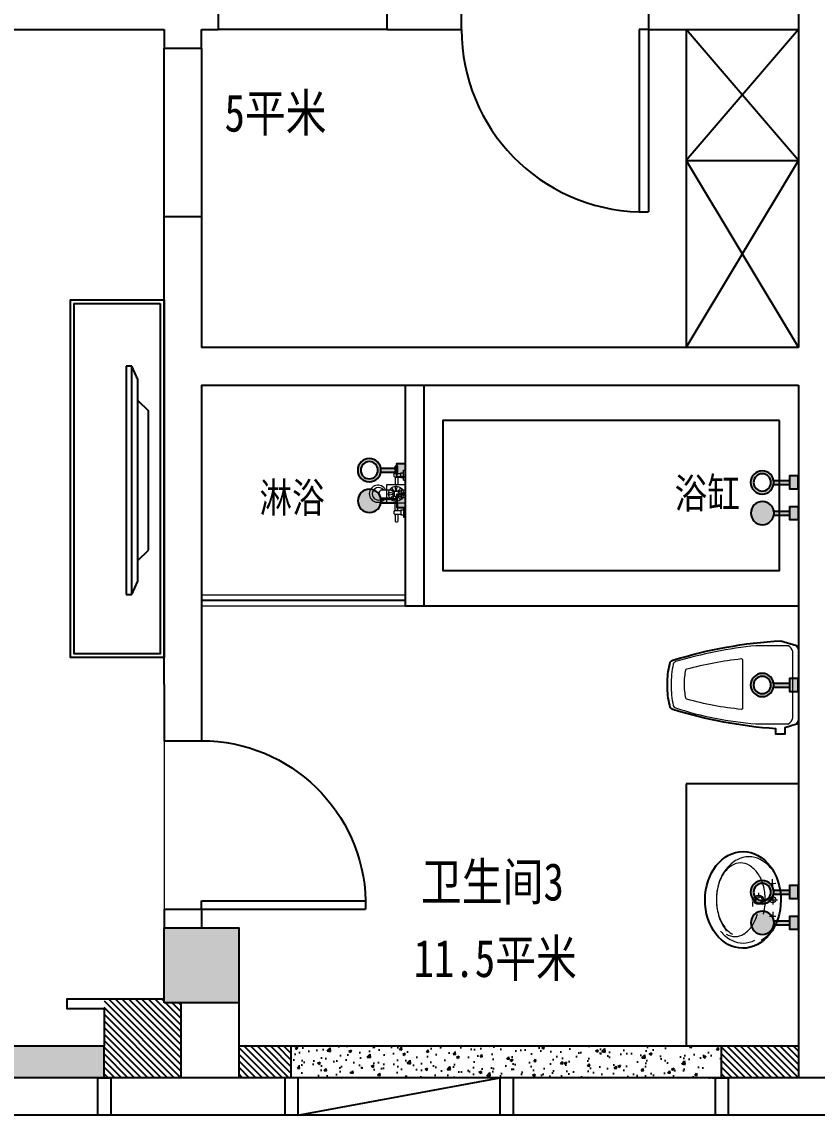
# Model space of a CAD drawing. Header units: millimetres. Extents: x 561810 to 956823, y -438984 to -391712.
# Drawn here: x 943234 to 947484, y -415003 to -409163 of the extents above; entities that cross this region are included whole.
import ezdxf

# ---------------------------------------------------------------- set-up
doc = ezdxf.new("R2010")
doc.units = ezdxf.units.MM
doc.header["$LTSCALE"] = 10
doc.header["$MEASUREMENT"] = 0
doc.layers.get('0').update_dxf_attribs({"linetype": 'CONTINUOUS'})
for name, color, linetype in [('7-P水路', 4, 'CONTINUOUS'), ('J-家私外线', 4, 'CONTINUOUS'), ('PUB_HATCH', 144, 'CONTINUOUS'), ('WALL', 7, 'CONTINUOUS'), ('WINDOW', 4, 'CONTINUOUS'), ('填充', 8, 'CONTINUOUS'), ('墙', 7, 'CONTINUOUS')]:
    doc.layers.add(name, color=color, linetype=linetype)
doc.layers.add('家居内线', color=251, linetype='CONTINUOUS', lineweight=13)
doc.layers.add('细线', color=250, linetype='CONTINUOUS', lineweight=5)
doc.styles.add('12', font='', dxfattribs={"width": 0.8})
doc.styles.get('12').set_extended_font_data('SimSun')

# ---------------------------------------------------------------- blocks, each defined once
blk = doc.blocks.new('mnbmnbmnm')
at = {"layer": '7-P水路', "ltscale": 0.1}
h = blk.add_hatch(color=2, dxfattribs=at)
h.paths.add_polyline_path([(-114968, -337262, -0.086676), (-114928, -337262), (-114928, -337105), (-114968, -337105)])
h.paths.add_polyline_path([(-115013, -337017), (-115013, -337105), (-114884, -337105), (-114884, -337017)])
blk.add_hatch(color=2, dxfattribs=at).paths.add_polyline_path([(-115065, -337377, 1), (-114832, -337377, 1)])
at = {"layer": '7-P水路', "color": 2, "ltscale": 0.1}
for p, q in [((-114968, -337262), (-114968, -337105)), ((-114928, -337262), (-114928, -337105))]:
    blk.add_line(p, q, dxfattribs=at)
blk.add_lwpolyline([(-115013, -337017), (-114884, -337017), (-114884, -337105), (-115013, -337105)], close=True, dxfattribs=at)
blk.add_circle((-114948, -337377), 116, dxfattribs=at)
blk = doc.blocks.new('hgdhgfhg')
at = {"layer": '7-P水路', "ltscale": 0.1}
h = blk.add_hatch(color=2, dxfattribs=at)
h.paths.add_polyline_path([(-115353, -337262, -0.086676), (-115313, -337262), (-115313, -337105), (-115353, -337105)])
h.paths.add_polyline_path([(-115398, -337017), (-115398, -337105), (-115268, -337105), (-115268, -337017)])
h = blk.add_hatch(color=2, dxfattribs=at)
h.paths.add_polyline_path([(-115449, -337377, 1), (-115217, -337377, 1)])
h.paths.add_polyline_path([(-115247, -337377, -1), (-115419, -337377, -1)], flags=16)
at = {"layer": '7-P水路', "color": 2, "ltscale": 0.1}
for p, q in [((-115353, -337262), (-115353, -337105)), ((-115313, -337262), (-115313, -337105))]:
    blk.add_line(p, q, dxfattribs=at)
blk.add_lwpolyline([(-115398, -337017), (-115268, -337017), (-115268, -337105), (-115398, -337105)], close=True, dxfattribs=at)
for radius in [116, 86.2]:
    blk.add_circle((-115333, -337377), radius, dxfattribs=at)

msp = doc.modelspace()

# ---------------------------------------------------------------- hatches: boundary and pattern name
h = msp.add_hatch()
h.set_pattern_fill('ANSI31', color=250, scale=200, angle=-90, style=0)
h.set_pattern_definition([(315, (944083.38, -414802.755), (17.6777, 17.6777), [])])
h.paths.add_polyline_path([(944083.4, -414802.8), (944083.4, -414402.8), (943993.4, -414402.8), (943993.4, -414382.8), (943673.4, -414382.8), (943673.4, -414632.8), (943673.4, -414802.8), (943708.4, -414802.8)])
h = msp.add_hatch()
h.set_pattern_fill('AR-CONC', color=250, scale=20, style=0)
h.set_pattern_definition([(50, (943673.38, -414802.76), (143.452, -12.5504), [15, -165]), (355, (943673.38, -414802.76), (-27.75, 150.4384), [12, -132]), (100.4514, (943685.33, -414803.8), (115.702, 137.888), [12.748, -140.2284]), (46.184, (943673.38, -414762.76), (213.448, -33.104), [22.5, -247.5]), (96.6356, (943691.17, -414765.51), (186.933, 194.824), [19.122, -210.343]), (351.184, (943673.38, -414762.76), (186.932, 194.824), [18, -198]), (21, (943693.38, -414772.76), (119.3814, -80.5238), [15, -165]), (326, (943693.38, -414772.76), (48.663, 145.03), [12, -132]), (71.4514, (943703.33, -414779.47), (168.0445, 64.506), [12.748, -140.2284]), (37.5, (943673.38, -414802.755), (2.432, 66.5788), [0, -130.4, 0, -134, 0, -132.5]), (7.5, (943673.38, -414802.755), (52.6139, 78.8823), [0, -76.4, 0, -127.4, 0, -50.5]), (327.5, (943628.78, -414802.755), (106.7645, -4.511), [0, -50, 0, -156, 0, -207]), (317.5, (943608.78, -414802.755), (116.6372, 20.021), [0, -65, 0, -103.6, 0, -147])])
h.paths.add_polyline_path([(943673.4, -414802.8), (943673.4, -414632.8), (939673.4, -414632.8), (939673.4, -414802.8), (939708.4, -414802.8)])
h = msp.add_hatch()
h.set_pattern_fill('AR-CONC', color=250, scale=20, style=0)
h.set_pattern_definition([(50, (946973.38, -414802.76), (143.452, -12.5504), [15, -165]), (355, (946973.38, -414802.76), (-27.75, 150.438), [12, -132]), (100.4514, (946985.33, -414803.8), (115.702, 137.888), [12.748, -140.228]), (46.184, (946973.38, -414762.76), (213.448, -33.104), [22.5, -247.5]), (96.636, (946991.17, -414765.51), (186.933, 194.824), [19.122, -210.343]), (351.184, (946973.38, -414762.76), (186.932, 194.824), [18, -198]), (21, (946993.38, -414772.76), (119.3814, -80.524), [15, -165]), (326, (946993.38, -414772.76), (48.663, 145.03), [12, -132]), (71.4514, (947003.33, -414779.47), (168.0445, 64.506), [12.748, -140.228]), (37.5, (946973.38, -414802.755), (2.432, 66.5788), [0, -130.4, 0, -134, 0, -132.5]), (7.5, (946973.38, -414802.755), (52.614, 78.8823), [0, -76.4, 0, -127.4, 0, -50.5]), (327.5, (946928.78, -414802.755), (106.7645, -4.511), [0, -50, 0, -156, 0, -207]), (317.5, (946908.78, -414802.755), (116.6372, 20.021), [0, -65, 0, -103.6, 0, -147])])
h.paths.add_polyline_path([(944673.4, -414632.8), (944673.4, -414802.8), (944708.4, -414802.8), (946973.4, -414802.8), (946973.4, -414632.8)])
at = {"layer": 'PUB_HATCH'}
h = msp.add_hatch(color=256, dxfattribs=at)
h.paths.add_polyline_path([(932003.4, -414402.8), (932003.4, -414002.8), (932403.4, -414002.8), (932403.4, -414402.8)])
h.paths.add_polyline_path([(920143.4, -414402.8), (920143.4, -414002.8), (920543.4, -414002.8), (920543.4, -414402.8)])
h.paths.add_polyline_path([(920143.4, -409202.8), (920143.4, -408802.8), (920543.4, -408802.8), (920543.4, -409202.8)])
h.paths.add_polyline_path([(920143.4, -402742.8), (920143.4, -402342.8), (920543.4, -402342.8), (920543.4, -402742.8)])
h.paths.add_polyline_path([(955853.4, -402742.8), (955853.4, -402342.8), (956253.4, -402342.8), (956253.4, -402742.8)])
h.paths.add_polyline_path([(955853.4, -409202.8), (955853.4, -408802.8), (956253.4, -408802.8), (956253.4, -409202.8)])
h.paths.add_polyline_path([(955853.4, -414402.8), (955853.4, -414002.8), (956253.4, -414002.8), (956253.4, -414402.8)])
h.paths.add_polyline_path([(943993.4, -414402.8), (943993.4, -414002.8), (944393.4, -414002.8), (944393.4, -414402.8)])
at = {"layer": '墙'}
h = msp.add_hatch(dxfattribs=at)
h.set_pattern_fill('ANSI31', color=250, scale=200, angle=-90, style=0)
h.set_pattern_definition([(315, (947383.38, -414802.755), (17.67767, 17.67767), [])])
h.paths.add_polyline_path([(944673.4, -414802.8), (944673.4, -414632.8), (944393.4, -414632.8), (944393.4, -414802.8)])
h.paths.add_polyline_path([(946973.4, -414632.8), (946973.4, -414802.8), (947008.4, -414802.8), (947383.4, -414802.8), (947383.4, -414632.8)])

# ---------------------------------------------------------------- linework, layer by layer
at = {"color": 250}
for p, q in [((946583, -409202.8), (946533, -409202.8)), ((946533, -409202.8), (946533, -410177.8)), ((946583, -409202.8), (946583, -410177.8)), ((946533, -410177.8), (946583, -410177.8))]:
    msp.add_line(p, q, dxfattribs=at)
at = {"color": 250, "extrusion": (0, 0, -1)}
for p, q in [((944193.4, -413902.8), (944193.4, -413857.8)), ((944193.4, -413857.8), (945070.9, -413857.8)), ((945070.9, -413857.8), (945070.9, -413902.8)), ((944193.4, -413902.8), (945070.9, -413902.8))]:
    msp.add_line(p, q, dxfattribs=at)
at = {"color": 1}
for p, q in [((943638.4, -414802.8), (943638.4, -415002.8)), ((943708.4, -414802.8), (943708.4, -415002.8)), ((944638.4, -414802.8), (944638.4, -415002.8)), ((944708.4, -414802.8), (944708.4, -415002.8)), ((944708.4, -415002.8), (945788.4, -414802.8)), ((945788.4, -414802.8), (945788.4, -415002.8)), ((945858.4, -414802.8), (945858.4, -415002.8)), ((946938.4, -414802.8), (946938.4, -415002.8)), ((947008.4, -414802.8), (947008.4, -415002.8))]:
    msp.add_line(p, q, dxfattribs=at)
for points in [[(944708.4, -414802.8), (944638.4, -414802.8)], [(946938.4, -414802.8), (947008.4, -414802.8)]]:
    msp.add_lwpolyline(points, dxfattribs=at)
at = {"color": 250}
msp.add_arc((946558, -409202.8), 975, 180, 268.53072, dxfattribs=at)
at = {"color": 250, "extrusion": (0, 0, -1)}
msp.add_arc((-944193.4, -413880.3), 877.5, 90, 178.53072, dxfattribs=at)
at = {"layer": 'J-家私外线', "color": 250}
msp.add_lwpolyline([(943993.4, -410647.8), (943993.4, -412557.8), (943493.4, -412557.8), (943493.4, -410647.8)], close=True, dxfattribs=at)
at = {"layer": 'WALL'}
for p, q in [((947383.4, -408502.8), (947383.4, -410902.8)), ((944283.4, -409002.8), (944283.4, -409202.8)), ((945183.4, -409002.8), (945183.4, -409202.8)), ((945583, -409202.8), (945583, -409002.8)), ((946583, -409002.8), (946583, -409202.8)), ((939083.4, -409202.8), (943993.4, -409202.8)), ((943993.4, -409202.8), (943993.4, -409302.8)), ((944193.4, -409202.8), (944283.4, -409202.8)), ((944193.4, -409302.8), (944193.4, -409202.8)), ((945183.4, -409202.8), (945583, -409202.8)), ((946583, -409202.8), (947383.4, -409202.8)), ((944193.4, -410202.8), (944193.4, -410902.8)), ((944193.4, -410202.8), (944193.4, -410902.8)), ((947383.4, -410902.8), (944193.4, -410902.8)), ((944193.4, -411102.8), (944193.4, -413002.8)), ((944193.4, -411102.8), (947383.4, -411102.8)), ((945283.4, -412282.8), (945283.4, -411102.8)), ((945383.4, -412282.8), (945383.4, -411102.8)), ((947383.4, -411102.8), (947383.4, -414802.8)), ((945283.4, -412282.8), (945383.4, -412282.8)), ((943993.4, -413902.8), (943993.4, -414002.8)), ((944193.4, -413902.8), (944193.4, -414002.8)), ((944083.4, -414402.8), (944083.4, -414802.8)), ((944393.4, -414402.8), (944393.4, -414802.8)), ((939673.4, -414632.8), (943673.4, -414632.8)), ((944393.4, -414632.8), (947383.4, -414632.8))]:
    msp.add_line(p, q, dxfattribs=at)
for points in [[(943993.4, -409302.8), (944193.4, -409302.8)], [(943993.4, -412702.8), (943993.4, -410502.8), (943993.4, -410502.8), (943993.4, -410202.8), (944193.4, -410202.8)], [(943993.4, -412702.8), (943993.4, -412702.8), (943993.4, -413002.8), (944193.4, -413002.8)], [(943993.4, -413902.8), (944193.4, -413902.8)], [(943993.4, -414402.8), (943993.4, -414002.8), (944393.4, -414002.8), (944393.4, -414402.8), (943993.4, -414402.8)], [(943993.4, -414402.8), (943993.4, -414002.8), (944393.4, -414002.8), (944393.4, -414402.8), (943993.4, -414402.8)], [(944083.4, -414002.8), (944283.4, -414002.8)], [(944673.4, -414802.8), (944673.4, -414632.8)], [(946973.4, -414802.8), (946973.4, -414632.8)]]:
    msp.add_lwpolyline(points, dxfattribs=at)
at = {"layer": 'WINDOW', "color": 250}
msp.add_line((944193.4, -412252.8), (945283.4, -412252.8), dxfattribs=at)
at = {"layer": 'WINDOW'}
for p, q in [((956703.4, -414802.8), (919703.4, -414802.8)), ((956823.4, -415002.8), (919503.4, -415002.8))]:
    msp.add_line(p, q, dxfattribs=at)
at = {"layer": '填充', "color": 250, "ltscale": 0.01}
for p, q in [((946783.4, -409202.8), (946783.4, -410902.8)), ((946783.4, -409902.8), (947383.4, -409902.8)), ((943821.8, -411002.3), (943791.1, -411002.3)), ((943791.1, -411002.3), (943791.1, -412221.9)), ((943853.7, -411073.2), (943821.8, -411002.3)), ((943853.7, -412150.9), (943853.7, -411073.2)), ((943853.7, -411184.6), (943910.4, -411240.1)), ((943910.4, -411984.1), (943910.4, -411240.1)), ((943853.7, -412039.6), (943910.4, -411984.1)), ((943821.8, -412221.9), (943853.7, -412150.9)), ((943791.1, -412221.9), (943821.8, -412221.9)), ((945383.4, -412282.8), (947383.4, -412282.8)), ((947383.4, -413232.8), (946783.4, -413232.8)), ((946783.4, -413232.8), (946783.4, -414632.8))]:
    msp.add_line(p, q, dxfattribs=at)
msp.add_lwpolyline([(943993.4, -410647.8), (943993.4, -412557.8), (943493.4, -412557.8), (943493.4, -410647.8)], close=True, dxfattribs=at)
msp.add_lwpolyline([(947283.4, -411292.8), (945483.4, -411292.8), (945483.4, -412092.8), (947283.4, -412092.8), (947283.4, -411292.8)], dxfattribs=at)
msp.add_lwpolyline([(947373.4, -412494), (947383.4, -412512.6), (947383.4, -412704.1), (947383.4, -412895.6), (947373.4, -412914.2), (947311.8, -412933.3), (947311.8, -412967.1), (947262.3, -412967.1), (947262.3, -412939.3, -0.057211), (946713.2, -412835.6, -0.172572), (946698.9, -412825.6, -0.053902), (946683.2, -412722.7), (946683.2, -412704.1), (946683.2, -412685.5, -0.053902), (946698.9, -412582.6, -0.172572), (946713.2, -412572.6, -0.059878), (947290.4, -412468.3)], format="xyb", close=True, dxfattribs=at)
at = {"layer": '填充', "color": 142, "ltscale": 0.01}
for points in [[(943993.4, -414382.8), (943473.4, -414382.8), (943473.4, -414432.8), (943673.4, -414432.8), (943673.4, -414632.8)], [(943638.4, -414802.8), (943708.4, -414802.8), (943673.4, -414802.8), (943673.4, -414632.8)]]:
    msp.add_lwpolyline(points, dxfattribs=at)
at = {"layer": '填充', "color": 250, "ltscale": 0.01}
msp.add_ellipse((947087.2, -413853.1), major_axis=(1.4, 258.2), ratio=0.784654, start_param=3.141593, end_param=9.424778, dxfattribs=at)
at = {"layer": '墙', "color": 250}
for p, q in [((945183.4, -409202.8), (944283.4, -409202.8)), ((943993.4, -410202.8), (943993.4, -409302.8)), ((944193.4, -409302.8), (944193.4, -410202.8)), ((943818.9, -411002.3), (943818.9, -412221.9))]:
    msp.add_line(p, q, dxfattribs=at)
for points in [[(947383.4, -409202.8), (946783.4, -409902.8), (947383.4, -410902.8)], [(946783.4, -410902.8), (947383.4, -409902.8), (946783.4, -409202.8)]]:
    msp.add_lwpolyline(points, dxfattribs=at)
at = {"layer": '墙', "color": 250, "elevation": 0}
msp.add_lwpolyline([(943973.4, -410667.8), (943973.4, -412537.8), (943513.4, -412537.8), (943513.4, -410667.8)], close=True, dxfattribs=at)
at = {"layer": '家居内线', "color": 251}
for p, q in [((945228.6, -411570.9), (945228.6, -411535.8)), ((945242.1, -411570.9), (945242.1, -411535.8)), ((945225.8, -411574.7), (945259, -411574.7)), ((945225.8, -411593.2), (945259, -411593.2)), ((945228.6, -411597), (945228.6, -411632.1)), ((945242.1, -411597), (945242.1, -411632.1)), ((945259, -411596.8), (945259, -411571.1)), ((945259, -411571.1), (945273.4, -411571.1)), ((945259, -411596.8), (945273.4, -411596.8)), ((945273.4, -411610.3), (945273.4, -411557.5)), ((945273.4, -411557.5), (945283.4, -411557.5)), ((945204.9, -411662.2), (945204.2, -411660.7)), ((945212.3, -411654.8), (945210.8, -411654.1)), ((945228.6, -411648.3), (945229.2, -411646.8)), ((945239.1, -411648.3), (945238.4, -411646.8)), ((945255.1, -411655.3), (945256.6, -411654.7)), ((945262.5, -411662.8), (945263.2, -411661.3)), ((945273.4, -411610.3), (945283.4, -411610.3)), ((945153, -411662.9), (945218.2, -411662.9)), ((945153, -411705), (945218.2, -411705)), ((945197.8, -411678.2), (945196.4, -411678.9)), ((945197.8, -411688.7), (945196.4, -411688.1)), ((945204.3, -411705), (945203.6, -411706.5)), ((945211.7, -411712.4), (945210.2, -411713.1)), ((945262.4, -411669.9), (945222, -411669.9)), ((945262.4, -411697.9), (945222, -411697.9)), ((945227.7, -411719.4), (945228.4, -411720.9)), ((945238.2, -411719.4), (945237.6, -411720.9)), ((945254.5, -411713), (945256, -411713.7)), ((945261.9, -411705.6), (945262.6, -411707.1)), ((945269, -411679.1), (945270.4, -411679.7)), ((945269, -411689.6), (945270.4, -411688.9)), ((945225.9, -411773.7), (945259.1, -411773.7)), ((945228.6, -411769.9), (945228.6, -411734.8)), ((945242.2, -411769.9), (945242.1, -411734.8)), ((945259.1, -411770.1), (945259.1, -411795.8)), ((945259.1, -411770.1), (945273.4, -411770.1)), ((945273.4, -411756.6), (945273.4, -411809.4)), ((945273.4, -411756.6), (945283.4, -411756.6)), ((945225.9, -411792.2), (945259.1, -411792.2)), ((945228.6, -411796), (945228.6, -411831.1)), ((945242.2, -411796), (945242.2, -411831.1)), ((945259.1, -411795.8), (945273.4, -411795.8)), ((945273.4, -411809.4), (945283.4, -411809.4)), ((943993.4, -413002.8), (943993.4, -413902.8))]:
    msp.add_line(p, q, dxfattribs=at)
at = {"layer": '家居内线', "color": 250}
for p, q in [((944193.4, -412222.8), (945283.4, -412222.8)), ((944193.4, -412282.8), (945283.4, -412282.8)), ((947246.2, -413786.9), (947245.8, -413742.6)), ((947171.1, -413815.1), (947171.4, -413842.9)), ((947227.3, -413764.7), (947262.3, -413764.4)), ((947134.1, -413853), (947161.7, -413852.7)), ((947138.8, -413862.4), (947139, -413888.5)), ((947181.2, -413852.6), (947206.4, -413852.3)), ((947218.7, -413852.2), (947271.2, -413851.8)), ((947246.5, -413823.7), (947247, -413877.4)), ((947247.3, -413917), (947247.7, -413961.3)), ((947228.8, -413939.6), (947263.8, -413939.3))]:
    msp.add_line(p, q, dxfattribs=at)
at = {"layer": '家居内线', "color": 251}
for points in [[(945283.4, -411733.9), (945183.4, -411733.9), (945183.4, -411633.9), (945283.4, -411633.9)], [(945262.4, -411662.9), (945283.4, -411662.9), (945283.4, -411704.9), (945262.4, -411704.9)]]:
    msp.add_lwpolyline(points, close=True, dxfattribs=at)
for centre, radius in [((945233.4, -411683.9), 40.1), ((945233.8, -411683.9), 15)]:
    msp.add_circle(centre, radius, dxfattribs=at)
at = {"layer": '家居内线', "color": 250}
for centre, radius in [((947171.5, -413852.6), 25.6), ((947171.5, -413852.6), 17.7), ((947246.7, -413852), 15.9)]:
    msp.add_circle(centre, radius, dxfattribs=at)
at = {"layer": '家居内线', "color": 251}
for centre, radius, start, end in [((945235.3, -411541.7), 9.01, 41.26194, 138.76478), ((945231.4, -411583.9), 10.8, 121.30994, 238.71678), ((945235.3, -411549.4), 22.5, 252.52818, 287.49854), ((945235.3, -411618.5), 22.5, 72.52818, 107.49854), ((945136.2, -411683.5), 45.8, 26.73072, 332.02905), ((945139.4, -411683.5), 33.6, 37.97433, 320.36306), ((945208.9, -411658.8), 5, 67.64006, 202.35994), ((945235.4, -411626.2), 9.01, 221.26194, 318.76478), ((945233.8, -411648.8), 5, 22.64006, 157.35994), ((945258.5, -411659.4), 5, 337.64006, 112.35994), ((945167.8, -411683.9), 25.7, 125.17594, 234.85079), ((945198.3, -411683.5), 5, 112.64006, 247.35994), ((945208.3, -411708.4), 5, 157.64006, 292.35994), ((945187.9, -411683.9), 36.9, 337.7312, 34.75899), ((945187.9, -411683.9), 36.9, 325.26773, 337.7312), ((945257.9, -411709), 5, 247.64006, 22.35994), ((945268.5, -411684.3), 5, 292.64006, 67.35994), ((945231.5, -411783), 10.8, 121.30994, 238.71678), ((945233, -411719), 5, 202.64006, 337.35994), ((945235.4, -411740.7), 9.01, 41.26194, 138.76478), ((945235.4, -411748.4), 22.5, 252.52818, 287.49854), ((945235.4, -411817.5), 22.5, 72.52818, 107.49854), ((945235.4, -411825.2), 9.01, 221.26194, 318.76478)]:
    msp.add_arc(centre, radius, start, end, dxfattribs=at)
at = {"layer": '家居内线', "color": 250}
for centre, radius, start, end in [((947144.5, -413802.2), 185.9, 118.33804, 142.38933), ((947119.2, -413755.3), 132.6, 90.50761, 118.33804), ((947119.2, -413755.3), 132.6, 62.67717, 90.50761), ((947094.7, -413802.7), 185.9, 38.62588, 62.67717), ((947183.8, -413832.5), 235.6, 142.38933, 162.50353), ((947107.9, -413795.8), 149.7, 122.44858, 146.90745), ((947075.2, -413744.3), 88.7, 90.50761, 122.44858), ((947075.2, -413744.3), 88.7, 58.56663, 90.50761), ((947043.4, -413796.3), 149.7, 34.10776, 58.56663), ((947055.9, -413833.7), 235.6, 18.51168, 38.62588), ((947245.5, -413852), 300.3, 162.50353, 180.50761), ((947159.4, -413829.3), 211.1, 146.90745, 165.12047), ((946992.6, -413830.8), 211.1, 15.89475, 34.10776), ((947240.5, -413850.9), 295, 165.12047, 180.50761), ((946911.8, -413853.8), 295, 0.50761, 15.89475), ((947245.5, -413852), 300.3, 180.50761, 198.51168), ((947240.5, -413850.9), 295, 180.50761, 195.89475), ((946911.8, -413853.8), 295, 345.12047, 0.50761), ((947159.8, -413873.8), 211.1, 195.89475, 214.10776), ((946960.2, -413875.3), 211.1, 326.90745, 345.12047), ((947184.2, -413872.5), 235.6, 198.51168, 218.62588), ((947108.9, -413908.3), 149.7, 214.10776, 238.56663), ((947011.6, -413908.9), 149.7, 302.44858, 326.90745), ((947056.2, -413873.7), 235.6, 322.38933, 342.50353), ((947112.6, -413903.5), 185.9, 218.62588, 242.67717), ((947044.3, -413960.3), 88.7, 238.56663, 270.50761), ((947044.3, -413960.3), 88.7, 270.50761, 302.44858), ((947095.6, -413904), 185.9, 298.33804, 322.38933), ((947088.1, -413950.9), 132.6, 242.67717, 270.50761), ((947088.1, -413950.9), 132.6, 270.50761, 298.33804)]:
    msp.add_arc(centre, radius, start, end, dxfattribs=at)
at = {"layer": '家居内线', "color": 251}
for centre, major_axis in [((945208.6, -411658.5), (12.9, -12.9)), ((945233.8, -411648.3), (0, -18.3)), ((945258.8, -411659.1), (-12.9, -12.9)), ((945197.8, -411683.5), (18.3, 0)), ((945208, -411708.7), (12.9, 12.9)), ((945233, -411719.4), (0, 18.3)), ((945258.2, -411709.3), (-12.9, 12.9)), ((945269, -411684.3), (-18.3, 0))]:
    msp.add_ellipse(centre, major_axis=major_axis, ratio=0.286893, start_param=4.712389, end_param=7.853982, dxfattribs=at)
at = {"layer": '细线', "color": 250}
msp.add_lwpolyline([(947330.1, -412913.1, 0.209294), (947354.2, -412881.2), (947354.2, -412527, 0.209294), (947330.1, -412495.1), (947156.8, -412495.1, 0.04506), (946727.2, -412580.3, 0.266533), (946715.1, -412593.8, 0.055623), (946703, -412704.1, 0.055623), (946715.1, -412814.4, 0.264903), (946727.1, -412827.9, 0.056066), (947156.9, -412913.1), (947330.1, -412913.1)], format="xyb", dxfattribs=at)
msp.add_lwpolyline([(946782.8, -412775.7, -0.055659), (946774.4, -412699.8, -0.055659), (946782.8, -412623.9, -0.262781), (946786.9, -412619.1, -0.038851), (947078.6, -412564.4, -0.448495), (947085.6, -412570.6), (947085.6, -412829, -0.443207), (947078.7, -412835.2, -0.048402), (946786.9, -412780.4, -0.262781)], format="xyb", close=True, dxfattribs=at)

# ---------------------------------------------------------------- block references
at = {"layer": '7-P水路', "color": 0, "xscale": -0.5350800007581711, "yscale": 0.5350800007581711, "zscale": 0.5350800007581711, "rotation": 270}
for name, p in [('hgdhgfhg', (1125614.2, -349845.2)), ('hgdhgfhg', (1127714.2, -349910.7)), ('mnbmnbmnm', (1125615.1, -350215)), ('mnbmnbmnm', (1127715.1, -350280.5)), ('hgdhgfhg', (1127714.2, -350992.8)), ('hgdhgfhg', (1127714.2, -352098.9)), ('mnbmnbmnm', (1127715.1, -352468.7))]:
    msp.add_blockref(name, p, dxfattribs=at)

# ---------------------------------------------------------------- texts
at = {"layer": '填充', "color": 250, "ltscale": 0.01, "style": '12', "width": 0.8}
for s, height, p in [('5平米', 200, (944316.7, -409749.2)), ('淋浴', 160, (944502.7, -411783.9)), ('浴缸', 160, (946721.7, -411760.6)), ('卫生间3', 200, (945366.6, -413856.1)), ('11.5平米', 200, (945327.7, -414265.3))]:
    msp.add_text(s, height=height, dxfattribs=at).set_placement(p)

doc.saveas('drawing.dxf')
